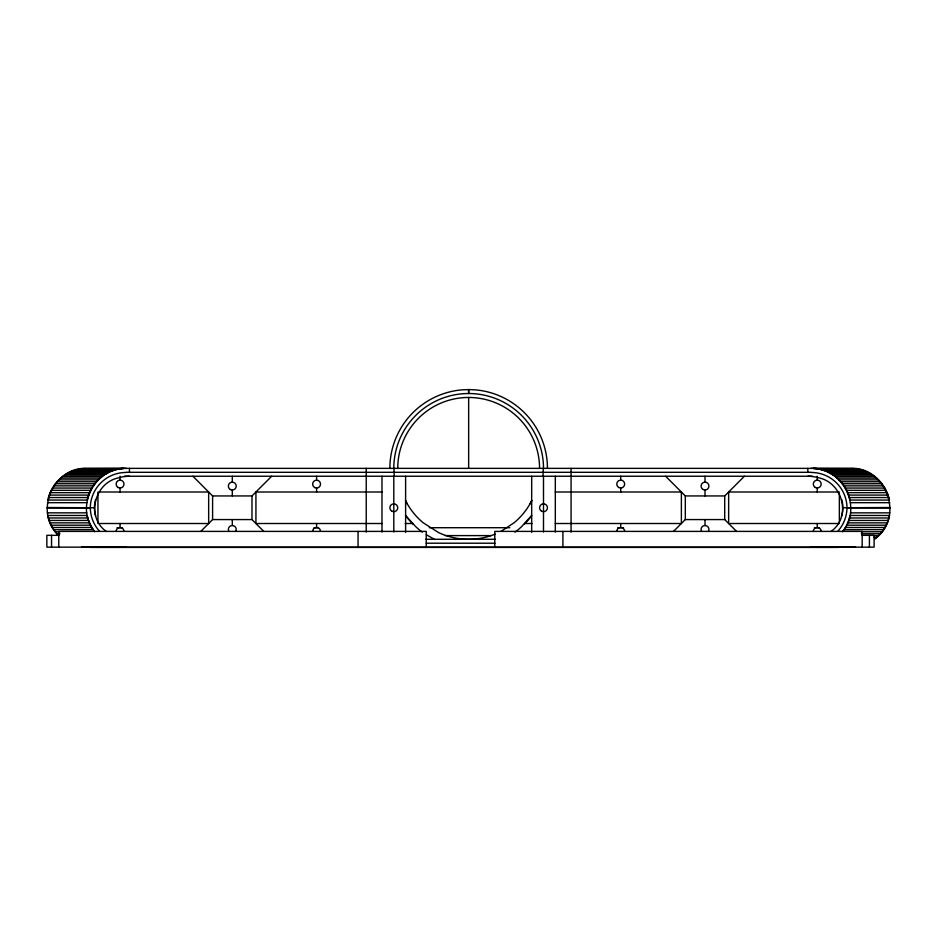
<?xml version="1.0" encoding="UTF-8"?>
<svg xmlns="http://www.w3.org/2000/svg" width="937" height="937" viewBox="0 0 937 937"><rect width="100%" height="100%" fill="white"/><g stroke="black" fill="none" stroke-linecap="round" stroke-linejoin="round"><path stroke-width="1.41" d="M547.442 468.371A78.79 78.79 0 0 0 475.516 389.874L468.816 389.581L468.652 393.517A74.843 74.843 0 0 0 393.798 468.371M94.778 531.771A39.717 39.717 0 0 1 87.2 515.479L47.904 515.455A39.717 39.717 0 0 0 58.832 535.636C33.322 512.996 53.116 466.427 86.954 468.371L850.339 468.371C886.707 466.169 904.919 518.606 874.537 539.033A39.717 39.717 0 0 0 889.494 515.479L850 515.455A39.717 39.717 0 0 1 842.527 531.771C863.188 507.678 842.398 466.708 810.95 468.371M126.354 468.371C96.054 466.849 74.937 505.16 93.267 529.663L53.877 529.663M106.349 531.455C85.712 517.224 94.368 483.012 118.203 477.917A38.628 38.628 0 0 1 129.47 476.254M807.835 476.254A38.628 38.628 0 0 1 819.102 477.917C842.937 483.012 851.592 517.224 830.943 531.455M543.038 476.242L543.319 468.371M530.061 503.825L531.677 500.709M531.677 515.526L521.804 526.418A58.82 58.82 0 0 1 514.975 532.122M200.776 531.396L212.594 519.578L251.983 519.578L263.801 531.396M192.893 476.242L212.594 495.942L251.983 495.942L271.683 476.242M673.492 531.396L685.31 519.578L724.711 519.578L736.529 531.396M665.621 476.242L685.31 495.942L724.711 495.942L744.4 476.242M500.99 531.396L514.226 522.682A70.907 70.907 0 0 0 531.829 500.557M95.609 499.608A28.602 28.602 0 0 0 94.414 507.76L47.155 508.018M841.695 499.608A28.602 28.602 0 0 1 842.89 507.76L890.15 507.503M468.816 389.581L461.789 389.874A78.79 78.79 0 0 0 389.862 468.371M810.95 547.149L855.481 546.821L850.339 547.149M81.824 468.699L121.213 468.699M816.092 468.699L855.481 468.699M79.247 469.121L118.648 469.121M818.657 469.121L858.046 469.121M76.705 469.706L116.106 469.706M821.199 469.706L860.588 469.706M74.21 470.456L113.611 470.456M823.693 470.456L863.082 470.456M71.774 471.358L111.163 471.358M826.129 471.358L865.53 471.358M69.397 472.424L108.797 472.424M126.413 472.307L810.892 472.307M828.507 472.424L867.896 472.424M67.101 473.63L106.49 473.63M830.803 473.63L870.204 473.63M64.887 474.989L104.276 474.989M833.028 474.989L872.417 474.989M124.434 476.242L812.215 476.242M62.767 476.488L102.156 476.488M835.148 476.488L874.537 476.488M60.741 478.128L100.142 478.128M837.163 478.128L876.552 478.128M58.844 479.885L98.233 479.885M839.072 479.885L878.461 479.885M57.052 481.77L96.441 481.77M840.852 481.77L880.241 481.77M55.4 483.761L94.789 483.761M842.515 483.761L881.904 483.761M53.877 485.858L93.267 485.858M844.038 485.858L883.427 485.858M52.495 488.048L91.885 488.048M845.408 488.048L884.809 488.048M51.266 490.32L90.655 490.32M846.65 490.32L886.039 490.32M99.334 492.007L208.658 492.007L208.658 523.514L99.334 523.514M382.05 492.007L255.93 492.007L255.93 523.514L382.109 523.514M555.243 492.007L681.375 492.007L681.375 523.514L555.196 523.514M839.353 492.007L728.646 492.007L728.646 523.514L839.353 523.514M50.176 492.663L89.577 492.663M847.727 492.663L887.116 492.663M49.263 495.087L88.652 495.087M848.641 495.087L888.042 495.087M48.501 497.547L87.891 497.547M849.402 497.547L888.803 497.547M47.904 500.065L87.305 500.065M850 500.065L889.389 500.065M47.471 502.677L86.86 502.677M850.433 502.677L889.834 502.677M47.155 507.503L90.479 507.76M890.15 508.018L846.825 507.76M47.471 512.844L86.86 512.844M850.433 512.844L889.834 512.844M48.501 517.974L87.891 517.974M849.402 517.974L888.803 517.974M49.263 520.445L88.652 520.445M848.641 520.445L888.042 520.445M50.176 522.858L89.577 522.858M847.727 522.858L887.116 522.858M405.206 523.514L412.421 523.514M524.884 523.514L532.099 523.514M51.266 525.2L90.655 525.2M846.65 525.2L886.039 525.2M52.495 527.484L91.885 527.484M845.408 527.484L884.809 527.484M116.984 527.718L122.115 527.718M314.024 527.718L318.381 527.718M429.298 527.718L509.775 527.718M617.729 527.718L623.538 527.718M814.429 527.718L819.465 527.718M844.038 529.663L883.427 529.663M55.4 531.759L59.769 531.759M861.478 531.759L881.904 531.759M57.052 533.75L59.968 533.75M861.279 533.75L880.241 533.75M58.785 535.332L46.85 535.332L46.85 547.149L874.116 547.149L874.116 535.332L862.169 535.332M445.403 535.601L490.754 535.601M874.08 535.636L878.461 535.636M873.635 537.393L876.552 537.393M425.691 539.279L495.345 539.279M426.218 543.214L494.982 543.214M90.186 547.419L838.662 547.419M126.354 547.149L81.824 546.821L86.954 547.149M434.393 539.279L426.3 534.722M405.616 515.526L415.489 526.418A58.82 58.82 0 0 0 422.329 532.122M405.616 500.709L407.244 503.825M394.266 476.242L393.973 468.371M468.477 389.581L468.652 393.517A74.843 74.843 0 0 1 543.495 468.371M869.419 535.332L869.419 547.149M862.169 547.149L862.169 531.396L494.771 531.396L494.771 547.149M839.353 493.436L839.353 522.085M817.24 476.242L817.24 480.142M817.24 488.013L817.24 492.007M817.24 523.514L817.24 527.508A3.935 3.935 0 0 0 813.304 531.443M807.835 468.371L807.835 472.307M724.711 495.942L724.711 519.578M705.011 476.242L705.011 482.157M705.011 490.039L705.011 495.942M705.011 519.578L705.011 525.493A3.935 3.935 0 0 0 701.602 531.396M685.31 495.942L685.31 519.578M620.704 476.242L620.704 480.142M620.704 488.013L620.704 492.007M620.704 523.514L620.704 527.472A3.935 3.935 0 0 1 624.651 531.408M571.078 468.371L571.078 532.111M562.903 531.396L562.903 547.149M555.313 476.242L555.313 532.111M543.495 476.242L543.495 532.017M531.677 476.242L531.677 532.286M397.745 468.371A70.907 70.907 0 0 1 468.652 397.464L468.652 468.371M426.253 547.149L426.253 531.396L58.785 531.396L58.785 547.149M405.616 476.242L405.616 532.286M393.798 476.242L393.798 532.017M381.98 476.242L381.98 532.111M366.226 468.371L366.226 532.111M358.063 531.396L358.063 547.149M316.589 476.242L316.589 480.177M316.589 488.06L316.589 492.007M316.589 523.514L316.589 527.472A3.935 3.935 0 0 0 312.653 531.408M251.983 495.942L251.983 519.578M232.294 476.242L232.294 482.157M232.294 490.039L232.294 495.942M232.294 519.578L232.294 525.493A3.935 3.935 0 0 0 228.874 531.396M212.594 495.942L212.594 519.578M129.47 468.371L129.47 472.307M120.065 476.242L120.065 480.142M120.065 488.013L120.065 492.007M120.065 523.514L120.065 527.508A3.935 3.935 0 0 1 124 531.443M97.952 492.007L97.952 523.514M51.547 535.332L51.547 547.149M95.609 515.912A28.602 28.602 0 0 1 94.414 507.76M126.413 472.459A35.735 35.735 0 0 0 90.303 507.76A35.735 35.735 0 0 0 99.392 531.138M495.216 534.113A70.907 70.907 0 0 1 438.68 532.638L423.067 522.682A70.907 70.907 0 0 1 405.475 500.557M468.652 397.464A70.907 70.907 0 0 1 539.56 468.371M842.89 507.76A28.602 28.602 0 0 1 841.695 515.912M810.892 472.459A35.735 35.735 0 0 1 847.001 507.76A35.735 35.735 0 0 1 837.912 531.138M705.011 525.493A3.935 3.935 0 0 1 708.419 531.396M232.294 525.493A3.935 3.935 0 0 1 235.702 531.396M116.118 531.443A3.935 3.935 0 0 1 120.065 527.508M817.24 527.508A3.935 3.935 0 0 1 821.175 531.443M616.769 531.408A3.935 3.935 0 0 1 620.704 527.472M316.589 527.472A3.935 3.935 0 0 1 320.524 531.408M855.469 546.74A39.717 39.717 0 0 1 852.881 546.962M84.424 546.962A39.717 39.717 0 0 1 81.835 546.74M47.81 500.042A39.717 39.717 0 0 1 84.424 468.559L123.813 468.453A39.717 39.717 0 0 0 87.2 500.042M889.494 500.042A39.717 39.717 0 0 0 852.881 468.559L813.492 468.453A39.717 39.717 0 0 1 850.093 500.042M816.08 546.74A39.717 39.717 0 0 1 813.492 546.962M123.813 546.962A39.717 39.717 0 0 1 121.224 546.74M531.572 515.783A78.79 78.79 0 0 1 524.369 524.076M412.936 524.076A78.79 78.79 0 0 1 405.721 515.783M703.043 489.501A3.935 3.935 0 0 0 708.946 486.092A3.935 3.935 0 0 0 703.043 482.684A3.935 3.935 0 0 0 703.043 489.501M230.315 489.501A3.935 3.935 0 0 0 236.229 486.092A3.935 3.935 0 0 0 230.315 482.684A3.935 3.935 0 0 0 230.315 489.501M118.085 487.486A3.935 3.935 0 0 0 124 484.078A3.935 3.935 0 0 0 118.085 480.669A3.935 3.935 0 0 0 118.085 487.486M815.272 487.486A3.935 3.935 0 0 0 821.175 484.078A3.935 3.935 0 0 0 815.272 480.669A3.935 3.935 0 0 0 815.272 487.486M618.736 487.486A3.935 3.935 0 0 0 624.651 484.078A3.935 3.935 0 0 0 618.736 480.669A3.935 3.935 0 0 0 618.736 487.486M314.621 487.521A3.935 3.935 0 0 0 320.524 484.113A3.935 3.935 0 0 0 314.621 480.704A3.935 3.935 0 0 0 314.621 487.521M541.527 511.169A3.935 3.935 0 0 0 547.442 507.76A3.935 3.935 0 0 0 541.527 504.352A3.935 3.935 0 0 0 541.527 511.169M391.83 511.169A3.935 3.935 0 0 0 397.745 507.76A3.935 3.935 0 0 0 391.83 504.352A3.935 3.935 0 0 0 391.83 511.169"/></g></svg>
